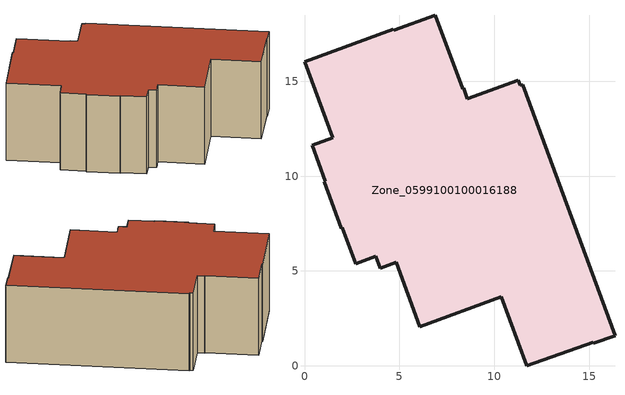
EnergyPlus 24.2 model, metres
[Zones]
Zone_0599100100016188
 floor ground (C_G): 11.27,15.04 11.37,14.78 11.52,14.83 16.37,1.59 15.23,1.19 15.22,1.24 11.73,0 10.38,3.65 6.08,2.07 4.84,5.45 3.99,5.14 3.76,5.77 2.7,5.38 2,7.28 1.94,7.26 1.04,9.7 1.11,9.72 0.41,11.63 1.49,12.03 0,16.02 4.69,17.75 4.71,17.68 6.91,18.49 8.33,14.6 8.4,14.63 8.59,14.09 z0
 wall outside (C_F): 1.94,7.26 2,7.28 2.7,5.38 3.76,5.77 3.99,5.14 4.84,5.45 6.08,2.07 10.38,3.65 11.73,0 15.22,1.24 15.23,1.19 16.37,1.59 11.52,14.83 11.37,14.78 11.27,15.04 8.59,14.09 8.4,14.63 8.33,14.6 6.91,18.49 4.71,17.68 4.69,17.75 0,16.02 1.49,12.03 0.41,11.63 1.11,9.72 1.04,9.7 1.94,7.26 z0:6.68
 roof outside (C_R): 11.37,14.78 11.27,15.04 8.59,14.09 8.4,14.63 8.33,14.6 6.91,18.49 4.71,17.68 4.69,17.75 0,16.02 1.49,12.03 0.41,11.63 1.11,9.72 1.04,9.7 1.94,7.26 2,7.28 2.7,5.38 3.76,5.77 3.99,5.14 4.84,5.45 6.08,2.07 10.38,3.65 11.73,0 15.22,1.24 15.23,1.19 16.37,1.59 11.52,14.83 z6.68
[BUILDING]
Pand.0599100100016188: North Axis=0; Terrain=City; Loads Convergence Tolerance Value=0.04; Temperature Convergence Tolerance Value=0.4; Solar Distribution=FullExterior; Maximum Number of Warmup Days=25; Minimum Number of Warmup Days=1
[Site:Location]
Rotterdam.The.Hague.AP_ZH_NLD Design_Conditions: Latitude=51.96; Longitude=4.45; Time Zone=1; Elevation=-4.5
[SITE:GROUNDTEMPERATURE:BUILDINGSURFACE]
18, 18, 18, 18, 18, 18, 18, 18, 18, 18, 18, 18
[MATERIAL] Thermal Absorptance=0.9; Solar Absorptance=0.7; Visible Absorptance=0.7
Name | Roughness | Thickness | Conductivity | Density | Specific Heat
G.D.2015-2018 | MediumSmooth | 0.15 | 0.0428571 | 540 | 1210
F.D.2015-2018 | Rough | 0.3 | 0.0666667 | 1920 | 840
R.D.2015-2018 | MediumRough | 0.2 | 0.0333333 | 1500 | 1000
[CONSTRUCTION]
C_G: G.D.2015-2018
C_F: F.D.2015-2018
C_R: R.D.2015-2018
[ZONE]
Zone_0599100100016188: Type=1; Multiplier=1; Ceiling Height=Autocalculate; Volume=Autocalculate; Floor Area=autocalculate; Part of Total Floor Area=Yes
[ZONEINFILTRATION:DESIGNFLOWRATE]
Infil_Zone_0599100100016188: Zone or ZoneList or Space or SpaceList=Zone_0599100100016188; Schedule=AlwaysOn; Design Flow Rate Calculation Method=Flow/Area; Flow Rate per Floor Area=0.0021; Constant Term Coefficient=1; Temperature Term Coefficient=0; Velocity Term Coefficient=0; Velocity Squared Term Coefficient=0
[HVACTEMPLATE:ZONE:IDEALLOADSAIRSYSTEM]
Zone_0599100100016188: Maximum Heating Supply Air Temperature=50; Minimum Cooling Supply Air Temperature=13; Maximum Heating Supply Air Humidity Ratio=0.0156; Minimum Cooling Supply Air Humidity Ratio=0.0077; Heating Limit=NoLimit; Cooling Limit=NoLimit; Dehumidification Control Type=ConstantSensibleHeatRatio; Cooling Sensible Heat Ratio=0.7; Dehumidification Setpoint=60; Humidification Control Type=None; Humidification Setpoint=30; Outdoor Air Method=None; Outdoor Air Flow Rate per Person=0.00944; Outdoor Air Flow Rate per Zone Floor Area=0; Outdoor Air Flow Rate per Zone=0; Demand Controlled Ventilation Type=None; Outdoor Air Economizer Type=NoEconomizer; Heat Recovery Type=None; Sensible Heat Recovery Effectiveness=0.7; Latent Heat Recovery Effectiveness=0.65
[ZONECONTROL:THERMOSTAT]
ThermostatControl_Zone_0599100100016188: Zone or ZoneList=Zone_0599100100016188; Control Type Schedule=DualSetpointControlType; Control 1=Thermostat_Zone_0599100100016188; Temperature Difference Between Cutout And Setpoint=0
[THERMOSTATSETPOINT:DUALSETPOINT]
Thermostat_Zone_0599100100016188: Heating Setpoint Temperature Schedule=HeatingSetpoint_Zone_0599100100016188; Cooling Setpoint Temperature Schedule=CoolingSetpoint_Zone_0599100100016188
[SCHEDULE:COMPACT]
HeatingSetpoint_Zone_0599100100016188: Through: 12/31, For: AllDays, Until: 24:00, 21
CoolingSetpoint_Zone_0599100100016188: Through: 12/31, For: AllDays, Until: 24:00, 24
DualSetpointControlType: Through: 12/31, For: AllDays, Until: 24:00, 4
AlwaysOn: Through: 12/31, For: AllDays, Until: 24:00, 1
